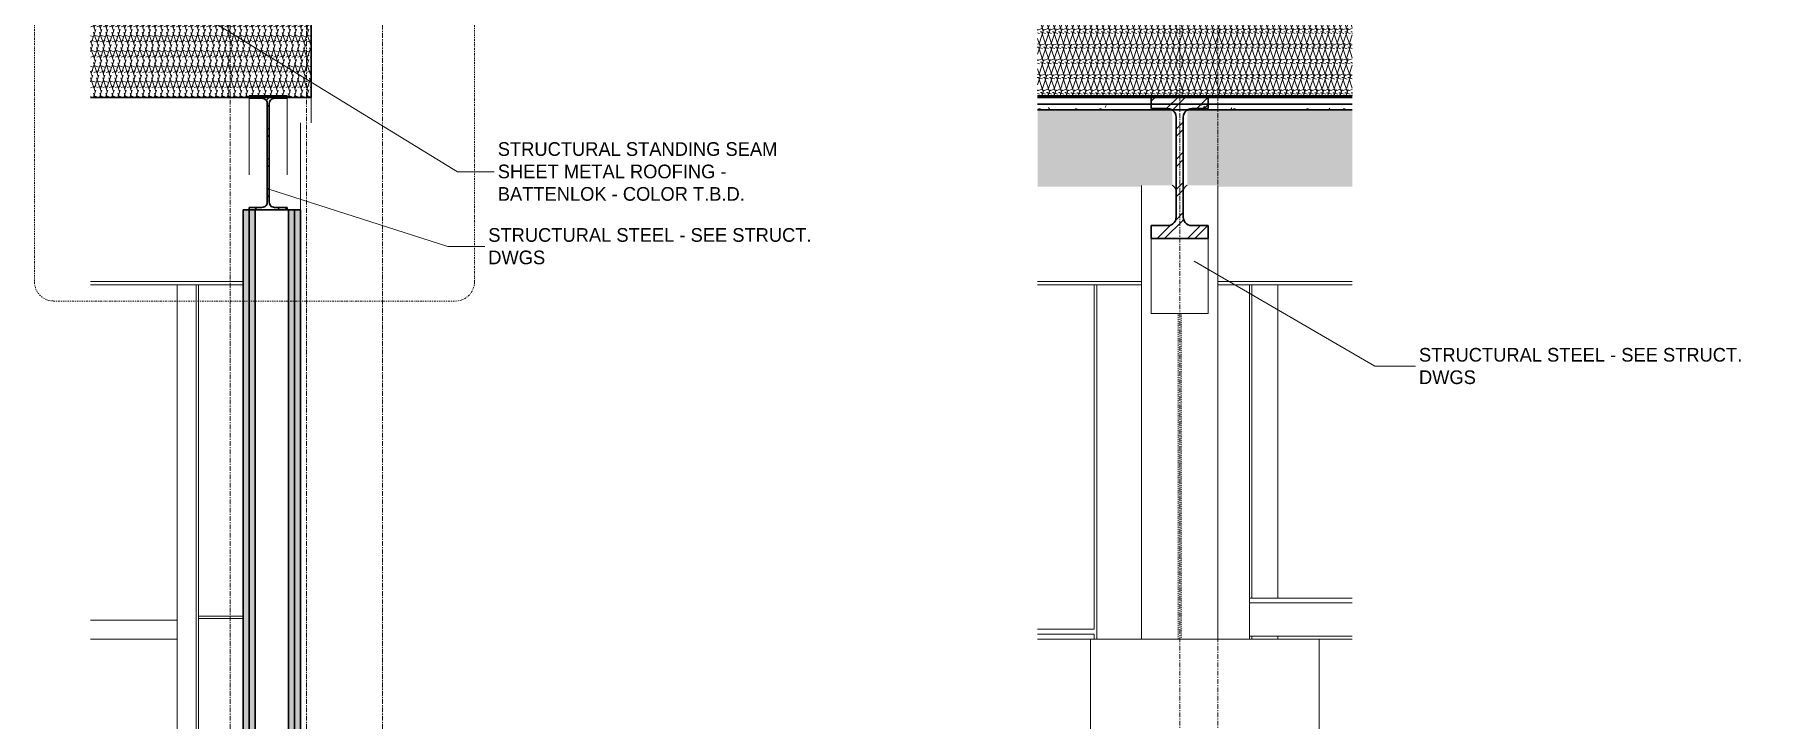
# Model space of a CAD drawing. Header units: inches. Extents: x -22111 to -21580, y -55 to 308.
# Drawn here: x -21871.1 to -21689.9, y 87.5 to 159.5 of the extents above; entities that cross this region are included whole.
import ezdxf

# ---------------------------------------------------------------- set-up
doc = ezdxf.new("R2010")
doc.units = ezdxf.units.IN
doc.header["$MEASUREMENT"] = 0
for name, pattern in [('Dash Dot 3_16_', [0.3125, 0.1875, -0.0625, 0, -0.0625]), ('Grid Line 1_2_', [0.875, 0.5, -0.125, 0.125, -0.125]), ('Hidden 1_8_', [0.1875, 0.125, -0.0625])]:
    doc.linetypes.add(name, pattern=pattern)
for name, color, linetype, lineweight in [('A-ANNO-IDEN', 131, 'Continuous', 9), ('A-ANNO-SYMB', 150, 'Continuous', 9), ('A-CLNG', 13, 'Continuous', 30), ('A-CLNG-PATT', 13, 'Continuous', 70), ('A-FLOR', 192, 'Continuous', 30), ('A-GLAZ-CWMG', 51, 'Continuous', 30), ('A-WALL', 113, 'Continuous', 30), ('A-WALL-PATT', 111, 'Continuous', 70), ('I-FURN', 30, 'Continuous', 30), ('I-WALL', 2, 'Continuous', 30), ('S-BEAM', 12, 'Continuous', 30), ('S-COLS', 52, 'Continuous', 30), ('S-GRID', 1, 'Continuous', 9)]:
    doc.layers.add(name, color=color, linetype=linetype, lineweight=lineweight)
doc.styles.add('Century Gothic', font='GOTHIC.TTF', dxfattribs={"height": 1.437112})
pattern_1 = [(0, (-27048.151, 67.247), (5.12, 1.28), [0.211, -3.629, 0.211, -3.629, -20.48]), (0, (-27048.151, 67.247), (5.12, 1.28), [-7.68, 0.211, -7.469, 0.211, -3.629, -8.96]), (0, (-27048.151, 67.247), (5.12, 1.28), [-19.2, 0.211, -2.349, 0.211, -6.189]), (120, (-27046.231, 67.887), (-3.66851252, 3.79405007), [0.211, -3.629, 0.211, -3.629, -20.48]), (120, (-27046.231, 67.887), (-3.66851252, 3.79405007), [-7.68, 0.211, -7.469, 0.211, -3.629, -8.96]), (120, (-27046.231, 67.887), (-3.66851252, 3.79405007), [-19.2, 0.211, -2.349, 0.211, -6.189]), (240, (-27045.591, 70.447), (-1.45148748, -5.07405007), [0.211, -3.629, 0.211, -3.629, -20.48]), (240, (-27045.591, 70.447), (-1.45148748, -5.07405007), [-7.68, 0.211, -7.469, 0.211, -3.629, -8.96]), (240, (-27045.591, 70.447), (-1.45148748, -5.07405007), [-19.2, 0.211, -2.349, 0.211, -6.189])]

# ---------------------------------------------------------------- blocks, each defined once
blk = doc.blocks.new('W-Wide Flange - W12X19-1732174-Wall Section - One Story - Parapet _ GL E-3')
at = {"layer": 'S-BEAM', "color": 43, "lineweight": 18}
for p, q in [((-22822.07, 133.58), (-22806.02, 133.58)), ((-22822.07, 133.23), (-22806.02, 133.23))]:
    blk.add_line(p, q, dxfattribs=at)
blk = doc.blocks.new('W-Wide Flange - W12X16-1341241-Wall Section - One Story - Parapet _ GL E-3')
at = {"layer": 'S-BEAM', "lineweight": 9}
h = blk.add_hatch(dxfattribs=at)
h.set_pattern_fill('FP_10', color=8, style=0, pattern_type=2)
h.set_pattern_definition([(45, (-27048.151, 67.247), (-1.5839192, 1.5839192), []), (45, (-27048.151, 69.647), (-1.5839192, 1.5839192), [])])
h.paths.add_polyline_path([(-22805.39, 141.1), (-22801.4, 141.1), (-22801.4, 141.36), (-22802.73, 141.36), (-22802.85, 141.38), (-22802.97, 141.42), (-22803.07, 141.48), (-22803.16, 141.57), (-22803.23, 141.67), (-22803.27, 141.79), (-22803.28, 141.91), (-22803.28, 152.3), (-22803.27, 152.42), (-22803.23, 152.53), (-22803.16, 152.64), (-22803.07, 152.72), (-22802.97, 152.79), (-22802.85, 152.83), (-22802.73, 152.84), (-22801.4, 152.84), (-22801.4, 153.11), (-22805.39, 153.11), (-22805.39, 152.84), (-22804.05, 152.84), (-22803.93, 152.83), (-22803.81, 152.79), (-22803.71, 152.72), (-22803.62, 152.64), (-22803.55, 152.53), (-22803.51, 152.42), (-22803.5, 152.3), (-22803.5, 141.91), (-22803.51, 141.79), (-22803.56, 141.66), (-22803.62, 141.57), (-22803.71, 141.48), (-22803.81, 141.42), (-22803.93, 141.38), (-22804.05, 141.36), (-22805.39, 141.36)], flags=0)
at = {"layer": 'S-BEAM', "color": 7}
for p, q in [((-22801.4, 153.11), (-22805.39, 153.11)), ((-22805.39, 153.11), (-22805.39, 152.84)), ((-22805.39, 152.84), (-22804.05, 152.84)), ((-22803.5, 152.3), (-22803.5, 141.91)), ((-22803.28, 141.91), (-22803.28, 152.3)), ((-22802.73, 152.84), (-22801.4, 152.84)), ((-22801.4, 152.84), (-22801.4, 153.11)), ((-22804.05, 141.36), (-22805.39, 141.36)), ((-22805.39, 141.36), (-22805.39, 141.1)), ((-22801.4, 141.36), (-22802.73, 141.36)), ((-22801.4, 141.1), (-22801.4, 141.36)), ((-22805.39, 141.1), (-22801.4, 141.1))]:
    blk.add_line(p, q, dxfattribs=at)
at = {"layer": 'S-BEAM', "color": 43, "lineweight": 18}
for p, q in [((-22805.39, 144.78), (-22805.39, 152.84)), ((-22801.4, 144.78), (-22801.4, 152.84))]:
    blk.add_line(p, q, dxfattribs=at)
at = {"layer": 'S-BEAM', "color": 7, "flags": 128}
for points in [[(-22804.05, 152.84), (-22803.93, 152.83), (-22803.81, 152.79), (-22803.71, 152.72), (-22803.62, 152.64), (-22803.55, 152.53), (-22803.51, 152.42), (-22803.5, 152.3)], [(-22803.28, 152.3), (-22803.27, 152.42), (-22803.23, 152.53), (-22803.16, 152.64), (-22803.07, 152.72), (-22802.97, 152.79), (-22802.85, 152.83), (-22802.73, 152.84)], [(-22803.5, 141.91), (-22803.51, 141.79), (-22803.55, 141.67), (-22803.62, 141.57), (-22803.71, 141.48), (-22803.81, 141.42), (-22803.93, 141.38), (-22804.05, 141.36)], [(-22802.73, 141.36), (-22802.85, 141.38), (-22802.97, 141.42), (-22803.07, 141.48), (-22803.16, 141.57), (-22803.23, 141.67), (-22803.27, 141.79), (-22803.28, 141.91)]]:
    blk.add_lwpolyline(points, dxfattribs=at)
blk = doc.blocks.new('Rectangular Mullion - Exterior 2_ x 4_5_-1142379-Wall Section - One Story - Parapet _ GL E-3')
at = {"layer": 'A-GLAZ-CWMG', "color": 43, "lineweight": 18}
for p, q in [((-22812.95, 97), (-22812.95, 2)), ((-22810.95, 2), (-22810.95, 97)), ((-22810.95, 2), (-22812.95, 2))]:
    blk.add_line(p, q, dxfattribs=at)
blk = doc.blocks.new('Rectangular Mullion - Exterior 2_ x 4_5_-1142380-Wall Section - One Story - Parapet _ GL E-3')
at = {"layer": 'A-GLAZ-CWMG', "color": 43, "lineweight": 18}
for p, q in [((-22812.95, 133.23), (-22812.95, 97)), ((-22810.95, 97), (-22810.95, 133.23))]:
    blk.add_line(p, q, dxfattribs=at)
blk = doc.blocks.new('Rectangular Mullion - Exterior 2_ x 4_5_-1769662-Wall Section - One Story - Parapet _ GL E-3')
at = {"layer": 'A-GLAZ-CWMG', "color": 43, "lineweight": 18}
for p, q in [((-22812.95, 98), (-22822.07, 98)), ((-22812.95, 98), (-22812.95, 96)), ((-22822.07, 96), (-22812.95, 96))]:
    blk.add_line(p, q, dxfattribs=at)
blk = doc.blocks.new('Furniture 5 - Furniture 1-2367-Wall Section - One Story - Parapet - Exposed Structure _2_')
at = {"layer": 'I-FURN', "color": 43, "lineweight": 18}
for p, q in [((-25674.27, 16), (-25673.28, 16)), ((-25674.27, 16), (-25674.27, 15)), ((-25673.28, 15), (-25674.27, 15))]:
    blk.add_line(p, q, dxfattribs=at)
blk = doc.blocks.new('Locker Rooms and Restrooms_rvt-3-Wall Section - One Story - Parapet - Exposed Structure _2_')
at = {"layer": 'A-WALL-PATT', "lineweight": 9}
h = blk.add_hatch(dxfattribs=at)
h.set_pattern_fill('FP_22', color=8, style=0, pattern_type=2)
h.set_pattern_definition([(0, (-29596.198, 12), (-48, 24), [48, 0, 0, 0]), (90, (-29572.2, 0), (-48, 3e-15), [12, -12]), (90, (-29584.2, 12), (-48, 3e-15), [12, -12]), (90, (-29560.2, 12), (-48, 3e-15), [12, -12]), (0, (-29596.198, 24), (-48, 24), [48, 0, 0, 0]), (90, (-29548.2, 0), (-48, 3e-15), [12, -12])])
h.paths.add_polyline_path([(-25673.28, 0.25), (-25673.28, 15), (-25674.27, 15), (-25674.27, 16), (-25673.28, 16), (-25673.28, 96), (-25706.32, 96), (-25706.32, 0.25), (-25674.27, 0.25)], flags=0)
at = {"layer": 'A-FLOR', "color": 7}
for p, q in [((-25673.28, 0.25), (-25706.32, 0.25)), ((-25706.32, 0), (-25673.28, 0))]:
    blk.add_line(p, q, dxfattribs=at)
at = {"layer": 'I-WALL', "color": 43, "lineweight": 18}
blk.add_line((-25673.28, 96), (-25706.32, 96), dxfattribs=at)
at = {"color": 43, "lineweight": 18}
blk.add_blockref('Furniture 5 - Furniture 1-2367-Wall Section - One Story - Parapet - Exposed Structure _2_', (0, 0), dxfattribs=at)
blk = doc.blocks.new('W-Wide Flange-Column - B2_F-1401326-Wall Section - One Story - Parapet - Exposed Structure _2_')
at = {"layer": 'S-COLS', "color": 43, "lineweight": 18}
for p, q in [((-25695.39, 143.68), (-25695.39, 96)), ((-25687.39, 143.68), (-25687.39, 96))]:
    blk.add_line(p, q, dxfattribs=at)
at = {"layer": 'S-COLS', "color": 43, "linetype": 'Hidden 1_8_', "lineweight": 18}
for p, q in [((-25691.55, 96), (-25691.55, 130.22)), ((-25691.23, 130.22), (-25691.23, 96))]:
    blk.add_line(p, q, dxfattribs=at)
blk = doc.blocks.new('W-Wide Flange - 1_-3_ deep-1401343-Wall Section - One Story - Parapet - Exposed Structure _2_')
at = {"layer": 'S-BEAM', "lineweight": 9}
h = blk.add_hatch(dxfattribs=at)
h.set_pattern_fill('FP_18', color=8, style=0, pattern_type=2)
h.set_pattern_definition([(45, (-30031.883, 67.247), (-1.5839192, 1.5839192), []), (45, (-30031.883, 69.647), (-1.5839192, 1.5839192), [])])
h.paths.add_polyline_path([(-25689.8, 138.1), (-25688.39, 138.1), (-25688.39, 139.46), (-25690.13, 139.46), (-25690.32, 139.48), (-25690.51, 139.55), (-25690.68, 139.65), (-25690.82, 139.79), (-25690.93, 139.96), (-25690.99, 140.15), (-25691.02, 140.35), (-25691.02, 150.86), (-25690.99, 151.07), (-25690.93, 151.24), (-25690.82, 151.41), (-25690.68, 151.55), (-25690.51, 151.66), (-25690.32, 151.73), (-25690.13, 151.75), (-25688.39, 151.75), (-25688.39, 153.11), (-25694.39, 153.11), (-25694.39, 151.75), (-25692.66, 151.75), (-25692.46, 151.73), (-25692.27, 151.66), (-25692.1, 151.55), (-25691.96, 151.41), (-25691.85, 151.24), (-25691.79, 151.06), (-25691.77, 150.86), (-25691.77, 140.35), (-25691.79, 140.15), (-25691.87, 139.94), (-25691.96, 139.79), (-25692.1, 139.65), (-25692.27, 139.55), (-25692.46, 139.48), (-25692.66, 139.46), (-25694.39, 139.46), (-25694.39, 138.1)], flags=0)
at = {"layer": 'S-BEAM', "color": 7}
for p, q in [((-25688.39, 153.11), (-25694.39, 153.11)), ((-25694.39, 153.11), (-25694.39, 151.75)), ((-25688.39, 151.75), (-25688.39, 153.11)), ((-25694.39, 151.75), (-25692.66, 151.75)), ((-25691.77, 150.86), (-25691.77, 140.35)), ((-25691.02, 140.35), (-25691.02, 150.86)), ((-25690.13, 151.75), (-25688.39, 151.75)), ((-25692.66, 139.46), (-25694.39, 139.46)), ((-25694.39, 139.46), (-25694.39, 138.1)), ((-25694.39, 138.1), (-25688.39, 138.1)), ((-25688.39, 139.46), (-25690.13, 139.46)), ((-25688.39, 138.1), (-25688.39, 139.46))]:
    blk.add_line(p, q, dxfattribs=at)
at = {"layer": 'S-BEAM', "color": 43, "lineweight": 18}
for p, q in [((-25694.39, 130.22), (-25694.39, 138.1)), ((-25688.39, 130.22), (-25688.39, 138.1)), ((-25688.39, 130.22), (-25694.39, 130.22))]:
    blk.add_line(p, q, dxfattribs=at)
at = {"layer": 'S-BEAM', "color": 7, "flags": 128}
for points in [[(-25692.66, 151.75), (-25692.46, 151.73), (-25692.27, 151.66), (-25692.1, 151.55), (-25691.96, 151.41), (-25691.85, 151.24), (-25691.79, 151.06), (-25691.77, 150.86)], [(-25691.02, 150.86), (-25690.99, 151.06), (-25690.93, 151.24), (-25690.82, 151.41), (-25690.68, 151.55), (-25690.51, 151.66), (-25690.32, 151.73), (-25690.13, 151.75)], [(-25691.77, 140.35), (-25691.79, 140.15), (-25691.85, 139.96), (-25691.96, 139.79), (-25692.1, 139.65), (-25692.27, 139.55), (-25692.46, 139.48), (-25692.66, 139.46)], [(-25690.13, 139.46), (-25690.32, 139.48), (-25690.51, 139.55), (-25690.68, 139.65), (-25690.82, 139.79), (-25690.93, 139.96), (-25690.99, 140.15), (-25691.02, 140.35)]]:
    blk.add_lwpolyline(points, dxfattribs=at)
at = {"layer": 'S-BEAM', "color": 43, "lineweight": 18}
for centre, major_axis, start_param, end_param in [((-25692.66, 142.96), (-0.89, 0), 3.141593, 4.150359), ((-25690.13, 142.96), (0.89, 0), 2.132826, 3.141593)]:
    blk.add_ellipse(centre, major_axis=major_axis, ratio=0.999133, start_param=start_param, end_param=end_param, dxfattribs=at)
blk = doc.blocks.new('Rectangular Mullion - Profile_Polycarbonate_right-1184085-Wall Section - One Story - Parapet - Exposed Structure _2_')
at = {"layer": 'A-GLAZ-CWMG', "color": 43, "lineweight": 18}
for p, q in [((-25683.83, 133.23), (-25683.83, 100.3)), ((-25681.08, 100.3), (-25681.08, 133.23)), ((-25683.83, 96.32), (-25683.83, 96)), ((-25681.08, 96), (-25681.08, 96.32))]:
    blk.add_line(p, q, dxfattribs=at)
blk = doc.blocks.new('W-Wide Flange - W12X19-1732174-Wall Section - One Story - Parapet - Exposed Structure _2_')
at = {"layer": 'S-BEAM', "color": 43, "lineweight": 18}
for p, q in [((-25706.32, 133.58), (-25695.39, 133.58)), ((-25706.32, 133.23), (-25695.39, 133.23)), ((-25687.39, 133.58), (-25673.28, 133.58)), ((-25687.39, 133.23), (-25673.28, 133.23))]:
    blk.add_line(p, q, dxfattribs=at)
blk = doc.blocks.new('Girt_C - 8_D-1758064-Wall Section - One Story - Parapet - Exposed Structure _2_')
at = {"layer": 'S-BEAM', "color": 43, "lineweight": 18}
for p, q in [((-25673.28, 100.3), (-25684.08, 100.3)), ((-25673.28, 99.82), (-25684.08, 99.82)), ((-25684.08, 96.32), (-25673.28, 96.32))]:
    blk.add_line(p, q, dxfattribs=at)

msp = doc.modelspace()

# ---------------------------------------------------------------- hatches: boundary and pattern name
at = {"layer": 'A-CLNG-PATT', "lineweight": 9}
h = msp.add_hatch(dxfattribs=at)
h.set_pattern_fill('FP_11', color=8, style=0, pattern_type=2)
h.set_pattern_definition([(161.57, (-27048.071, 67.327), (-0.6397287956, 0.000260972), [0, -4.554, 0.506, 0]), (18.43, (-27048.231, 67.327), (-0.6397287956, -0.000260972), [0, -4.554, 0.506, 0]), (108.43, (-27048.071, 67.327), (0.320200546, -1.599823931), [1.518, -3.542]), (71.57, (-27048.231, 67.327), (0.320200546, 1.599823931), [1.518, -3.542])])
h.paths.add_polyline_path([(-21865.2088, 152.92201), (-21842.03305, 152.92201), (-21842.03305, 164.05666), (-21865.2088, 164.05666), (-21865.2088, 153.0827)], flags=0)
h = msp.add_hatch(dxfattribs=at)
h.set_pattern_fill('FP_21', color=8, style=0, pattern_type=2)
h.set_pattern_definition([(161.57, (-30031.803, 67.327), (-0.6397287956, 0.0002609723), [0, -4.554, 0.506, 0]), (18.43, (-30031.963, 67.327), (-0.6397287956, -0.0002609723), [0, -4.554, 0.506, 0]), (108.43, (-30031.803, 67.327), (0.320200546, -1.599823931), [1.518, -3.542]), (71.57, (-30031.963, 67.327), (0.320200546, 1.599823931), [1.518, -3.542])])
h.paths.add_polyline_path([(-21757.47153, 152.92201), (-21732.68853, 152.92201), (-21732.68853, 164.05666), (-21765.73253, 164.05666), (-21765.73253, 152.92201)], flags=0)
h = msp.add_hatch(dxfattribs=at)
h.set_pattern_fill('FP_26', color=8, style=0, pattern_type=2)
h.set_pattern_definition([(0, (-30031.883, 67.247), (5.12, 1.28), [0.211, -3.629, 0.211, -3.629, -20.48]), (0, (-30031.883, 67.247), (5.12, 1.28), [-7.68, 0.211, -7.469, 0.211, -3.629, -8.96]), (0, (-30031.883, 67.247), (5.12, 1.28), [-19.2, 0.211, -2.349, 0.211, -6.189]), (120, (-30029.963, 67.887), (-3.66851252, 3.79405007), [0.211, -3.629, 0.211, -3.629, -20.48]), (120, (-30029.963, 67.887), (-3.66851252, 3.79405007), [-7.68, 0.211, -7.469, 0.211, -3.629, -8.96]), (120, (-30029.963, 67.887), (-3.66851252, 3.79405007), [-19.2, 0.211, -2.349, 0.211, -6.189]), (240, (-30029.323, 70.447), (-1.45148748, -5.07405007), [0.211, -3.629, 0.211, -3.629, -20.48]), (240, (-30029.323, 70.447), (-1.45148748, -5.07405007), [-7.68, 0.211, -7.469, 0.211, -3.629, -8.96]), (240, (-30029.323, 70.447), (-1.45148748, -5.07405007), [-19.2, 0.211, -2.349, 0.211, -6.189])])
h.paths.add_polyline_path([(-21732.68853, 151.60832), (-21732.68853, 152.23386), (-21765.73253, 152.23386), (-21765.73253, 151.60832), (-21749.21053, 151.60832)], flags=0)
at = {"layer": 'A-CLNG-PATT', "lineweight": 18}
h = msp.add_hatch(dxfattribs=at)
h.set_pattern_fill('FP_27', color=43, style=0, pattern_type=2)
h.set_pattern_definition([(0, (-30031.883, 151.462), (5.12, 0.053), [0.211, -3.629, 0.211, -3.629, -20.48]), (0, (-30031.883, 151.462), (5.12, 0.053), [-7.68, 0.211, -7.469, 0.211, -3.629, -8.96]), (0, (-30031.883, 151.462), (5.12, 0.053), [-19.2, 0.211, -2.349, 0.211, -6.189]), (175.876, (-30029.963, 151.489), (-3.6681204562, 0.1582034102), [0.106, -1.819, 0.106, -1.819, -10.267]), (175.876, (-30029.963, 151.489), (-3.6681204562, 0.1582034102), [-3.85, 0.106, -3.744, 0.106, -1.819, -4.492]), (175.876, (-30029.963, 151.489), (-3.6681204562, 0.1582034102), [-9.625, 0.106, -1.177, 0.106, -3.102]), (184.124, (-30029.323, 151.595), (-1.4515889064, -0.2109375427), [0.106, -1.819, 0.106, -1.819, -10.267]), (184.124, (-30029.323, 151.595), (-1.4515889064, -0.2109375427), [-3.85, 0.106, -3.744, 0.106, -1.819, -4.492]), (184.124, (-30029.323, 151.595), (-1.4515889064, -0.2109375427), [-9.625, 0.106, -1.177, 0.106, -3.102])])
h.paths.add_polyline_path([(-21765.73253, 143.54353), (-21754.80078, 143.54353), (-21754.80078, 143.68446), (-21751.56317, 143.68446), (-21751.59372, 143.70788), (-21751.59065, 146.16977), (-21751.59708, 151.60832), (-21765.73253, 151.60832), (-21765.73253, 143.71986)], flags=0)
h.paths.add_polyline_path([(-21732.68853, 143.54353), (-21732.68853, 151.60832), (-21750.00447, 151.60832), (-21750.00783, 143.70788), (-21750.03838, 143.68446), (-21746.80078, 143.68446), (-21746.80078, 143.54353)], flags=0)
at = {"layer": 'A-WALL-PATT', "lineweight": 9}
h = msp.add_hatch(dxfattribs=at)
h.set_pattern_fill('FP_7', color=8, style=0, pattern_type=2)
h.set_pattern_definition([(90, (-23560.5, 677.25), (-193, -193), [48, -145]), (180, (-23560.5, 677.25), (-2e-14, -193), [96, -97]), (270, (-23656.5, 725.25), (-193, -193), [48, -145]), (180, (-23560.5, 725.25), (-2e-14, -193), [96, -97]), (270, (-23657, 725.25), (-193, -193), [48, -145]), (180, (-23657, 725.25), (-2e-14, -193), [96, -97]), (90, (-23753, 677.25), (-193, -193), [48, -145]), (180, (-23657, 677.25), (-2e-14, -193), [96, -97]), (90, (-23608.25, 725.5), (-193, -193), [48, -145]), (180, (-23560.12, 725.5), (-2e-14, -193), [48.125, -144.875]), (180, (-23560.12, 773.5), (-2e-14, -193), [48.125, -144.875]), (90, (-23704.75, 725.5), (-193, -193), [48, -145]), (180, (-23608.75, 725.5), (-2e-14, -193), [96, -97]), (270, (-23608.75, 773.5), (-193, -193), [48, -145]), (180, (-23608.75, 773.5), (-2e-14, -193), [96, -97]), (180, (-23705.25, 725.5), (-2e-14, -193), [48, -145]), (270, (-23705.25, 773.5), (-193, -193), [48, -145]), (180, (-23705.25, 773.5), (-2e-14, -193), [48, -145]), (90, (-23560.5, 773.75), (-193, -193), [48, -145]), (180, (-23560.5, 773.75), (-2e-14, -193), [96, -97]), (270, (-23656.5, 821.75), (-193, -193), [48, -145]), (180, (-23560.5, 821.75), (-2e-14, -193), [96, -97]), (270, (-23657, 821.75), (-193, -193), [48, -145]), (180, (-23657, 821.75), (-2e-14, -193), [96, -97]), (90, (-23753, 773.75), (-193, -193), [48, -145]), (180, (-23657, 773.75), (-2e-14, -193), [96, -97]), (90, (-23608.25, 822), (-193, -193), [48, -145]), (180, (-23560.12, 822), (-2e-14, -193), [48.125, -144.875]), (180, (-23560.12, 870), (-2e-14, -193), [48.125, -144.875]), (90, (-23704.75, 822), (-193, -193), [48, -145]), (180, (-23608.75, 822), (-2e-14, -193), [96, -97]), (270, (-23608.75, 870), (-193, -193), [48, -145]), (180, (-23608.75, 870), (-2e-14, -193), [96, -97]), (180, (-23705.25, 822), (-2e-14, -193), [48, -145]), (270, (-23705.25, 870), (-193, -193), [48, -145]), (180, (-23705.25, 870), (-2e-14, -193), [48, -145])])
h.paths.add_polyline_path([(-21850.15805, 0), (-21850.15805, 87), (-21849.15805, 87), (-21849.15805, 133.22708), (-21853.84555, 133.22708), (-21853.84555, 0)], flags=0)
h.paths.add_polyline_path([(-21828.2048, 185.52017), (-21828.2048, 185.65038), (-21841.78305, 186.21614), (-21841.78305, 186.08593)], flags=0)
h = msp.add_hatch(dxfattribs=at)
h.set_pattern_fill('FP_9', color=8, style=0, pattern_type=2)
h.set_pattern_definition(pattern_1)
h.paths.add_polyline_path([(-21849.15805, 0), (-21848.53305, 0), (-21848.53305, 141.09921), (-21849.15805, 141.09921), (-21849.15805, 112.12603)], flags=0)
h = msp.add_hatch(dxfattribs=at)
h.set_pattern_fill('FP_9', color=8, style=0, pattern_type=2)
h.set_pattern_definition(pattern_1)
h.paths.add_polyline_path([(-21848.53305, 0), (-21847.90805, 0), (-21847.90805, 141.09921), (-21848.53305, 141.09921), (-21848.53305, 112.12603)], flags=0)
h = msp.add_hatch(dxfattribs=at)
h.set_pattern_fill('FP_9', color=8, style=0, pattern_type=2)
h.set_pattern_definition(pattern_1)
h.paths.add_polyline_path([(-21844.40805, 0), (-21843.78305, 0), (-21843.78305, 141.09921), (-21844.40805, 141.09921), (-21844.40805, 112.12603)], flags=0)
h = msp.add_hatch(dxfattribs=at)
h.set_pattern_fill('FP_9', color=8, style=0, pattern_type=2)
h.set_pattern_definition(pattern_1)
h.paths.add_polyline_path([(-21843.15805, 0), (-21843.15805, 141.09921), (-21843.78305, 141.09921), (-21843.78305, 0)], flags=0)
h = msp.add_hatch(dxfattribs=at)
h.set_pattern_fill('FP_20', color=8, style=0, pattern_type=2)
h.set_pattern_definition([(0, (-29624.42, 0.38), (-193, 193), [48, -145]), (90, (-29624.42, 0.38), (-193, 1e-14), [96, -97]), (180, (-29576.42, 96.38), (-193, 193), [48, -145]), (90, (-29576.42, 0.38), (-193, 1e-14), [96, -97]), (180, (-29576.42, 96.88), (-193, 193), [48, -145]), (90, (-29576.42, 96.88), (-193, 1e-14), [96, -97]), (0, (-29624.42, 192.88), (-193, 193), [48, -145]), (90, (-29624.42, 96.88), (-193, 1e-14), [96, -97]), (0, (-29576.17, 48.12), (-193, 193), [48, -145]), (90, (-29576.17, 0), (-193, 1e-14), [48.125, -144.875]), (90, (-29528.17, 0), (-193, 1e-14), [48.125, -144.875]), (0, (-29576.17, 144.62), (-193, 193), [48, -145]), (90, (-29576.17, 48.62), (-193, 1e-14), [96, -97]), (180, (-29528.17, 48.62), (-193, 193), [48, -145]), (90, (-29528.17, 48.62), (-193, 1e-14), [96, -97]), (90, (-29576.17, 145.12), (-193, 1e-14), [48, -145]), (180, (-29528.17, 145.12), (-193, 193), [48, -145]), (90, (-29528.17, 145.12), (-193, 1e-14), [48, -145]), (0, (-29527.92, 0.38), (-193, 193), [48, -145]), (90, (-29527.92, 0.38), (-193, 1e-14), [96, -97]), (180, (-29479.92, 96.38), (-193, 193), [48, -145]), (90, (-29479.92, 0.38), (-193, 1e-14), [96, -97]), (180, (-29479.92, 96.88), (-193, 193), [48, -145]), (90, (-29479.92, 96.88), (-193, 1e-14), [96, -97]), (0, (-29527.92, 192.88), (-193, 193), [48, -145]), (90, (-29527.92, 96.88), (-193, 1e-14), [96, -97]), (0, (-29479.67, 48.12), (-193, 193), [48, -145]), (90, (-29479.67, 0), (-193, 1e-14), [48.125, -144.875]), (90, (-29431.67, 0), (-193, 1e-14), [48.125, -144.875]), (0, (-29479.67, 144.62), (-193, 193), [48, -145]), (90, (-29479.67, 48.62), (-193, 1e-14), [96, -97]), (180, (-29431.67, 48.62), (-193, 193), [48, -145]), (90, (-29431.67, 48.62), (-193, 1e-14), [96, -97]), (90, (-29479.67, 145.12), (-193, 1e-14), [48, -145]), (180, (-29431.67, 145.12), (-193, 193), [48, -145]), (90, (-29431.67, 145.12), (-193, 1e-14), [48, -145])])
h.paths.add_polyline_path([(-21754.80078, 96), (-21754.80078, 133.22708), (-21765.73253, 133.22708), (-21765.73253, 96)], flags=0)
h.paths.add_polyline_path([(-21746.80078, 96), (-21743.48828, 96), (-21743.48828, 133.22708), (-21746.80078, 133.22708), (-21746.80078, 104.52136)], flags=0)

# ---------------------------------------------------------------- linework, layer by layer
at = {"layer": 'A-ANNO-IDEN', "color": 153}
for p, q in [((-21860.06566, 165.62987), (-21826.66971, 145.09489)), ((-21826.66971, 145.09489), (-21822.42582, 145.09489)), ((-21846.57203, 143.31504), (-21827.66971, 137.27579)), ((-21827.66971, 137.27579), (-21823.42582, 137.27579)), ((-21749.27867, 135.72718), (-21730.31692, 124.68312)), ((-21730.31692, 124.68312), (-21725.67423, 124.68312))]:
    msp.add_line(p, q, dxfattribs=at)
at = {"layer": 'A-ANNO-SYMB', "linetype": 'Dash Dot 3_16_'}
for p, q in [((-21871.08514, 249.33018), (-21871.08514, 133.53041)), ((-21824.87625, 133.53041), (-21824.87625, 249.33018)), ((-21869.08514, 131.53041), (-21826.87625, 131.53041))]:
    msp.add_line(p, q, dxfattribs=at)
for centre, start, end in [((-21869.08514, 133.53041), 180, 270), ((-21826.87625, 133.53041), 270, 0)]:
    msp.add_arc(centre, 2, start, end, dxfattribs=at)
at = {"layer": 'A-CLNG', "color": 7}
for p, q in [((-21842.03305, 152.92201), (-21842.03305, 163.07199)), ((-21865.2088, 152.92201), (-21842.03305, 152.92201)), ((-21732.68853, 153.10962), (-21765.73253, 153.10962)), ((-21765.73253, 152.92201), (-21732.68853, 152.92201)), ((-21732.68853, 152.23386), (-21765.73253, 152.23386)), ((-21765.73253, 151.60832), (-21732.68853, 151.60832))]:
    msp.add_line(p, q, dxfattribs=at)
at = {"layer": 'A-CLNG', "color": 43, "lineweight": 18}
msp.add_line((-21842.03305, 150.26639), (-21842.03305, 152.92201), dxfattribs=at)
at = {"layer": 'A-WALL', "color": 7}
for p, q in [((-21848.53305, 141.09921), (-21848.53305, 0)), ((-21847.90805, 141.09921), (-21847.90805, 0)), ((-21844.40805, 141.09921), (-21844.40805, 0)), ((-21843.78305, 141.09921), (-21843.78305, 0))]:
    msp.add_line(p, q, dxfattribs=at)
at = {"layer": 'A-WALL', "color": 43, "lineweight": 18}
for p, q in [((-21853.84555, 133.22708), (-21853.84555, 0)), ((-21743.48828, 96), (-21743.48828, 133.22708))]:
    msp.add_line(p, q, dxfattribs=at)
at = {"layer": 'I-WALL', "color": 43, "lineweight": 18}
msp.add_line((-21843.15805, 150.26639), (-21843.15805, 141.09921), dxfattribs=at)
at = {"layer": 'I-WALL', "color": 7}
for p, q in [((-21843.15805, 141.09921), (-21849.15805, 141.09921)), ((-21849.15805, 141.09921), (-21849.15805, 0)), ((-21843.15805, 0), (-21843.15805, 141.09921))]:
    msp.add_line(p, q, dxfattribs=at)
at = {"layer": 'S-GRID', "linetype": 'Grid Line 1_2_'}
for p, q in [((-21850.53305, -52.57548), (-21850.53305, 299.953)), ((-21842.53305, -52.57548), (-21842.53305, 294.75765)), ((-21842.53305, -52.57548), (-21842.53305, 285.15412)), ((-21834.53305, -52.57548), (-21834.53305, 279.80134)), ((-21750.80078, -54.83529), (-21750.80078, 277.43968)), ((-21750.80078, -54.83529), (-21750.80078, 277.43968)), ((-21746.80078, -54.83529), (-21746.80078, 277.43968))]:
    msp.add_line(p, q, dxfattribs=at)

# ---------------------------------------------------------------- block references
at = {"color": 250, "lineweight": 5}
msp.add_blockref('Locker Rooms and Restrooms_rvt-3-Wall Section - One Story - Parapet - Exposed Structure _2_', (3940.58945, 0), dxfattribs=at)
at = {"layer": 'A-GLAZ-CWMG', "color": 43, "lineweight": 18}
for name, p in [('Rectangular Mullion - Exterior 2_ x 4_5_-1142380-Wall Section - One Story - Parapet _ GL E-3', (956.85718, 0)), ('Rectangular Mullion - Profile_Polycarbonate_right-1184085-Wall Section - One Story - Parapet - Exposed Structure _2_', (3940.58945, 0)), ('Rectangular Mullion - Exterior 2_ x 4_5_-1769662-Wall Section - One Story - Parapet _ GL E-3', (956.85718, 0)), ('Rectangular Mullion - Exterior 2_ x 4_5_-1142379-Wall Section - One Story - Parapet _ GL E-3', (956.85718, 0))]:
    msp.add_blockref(name, p, dxfattribs=at)
at = {"layer": 'S-BEAM', "color": 43, "lineweight": 18}
for name, p in [('W-Wide Flange - W12X16-1341241-Wall Section - One Story - Parapet _ GL E-3', (956.85718, 0)), ('W-Wide Flange - 1_-3_ deep-1401343-Wall Section - One Story - Parapet - Exposed Structure _2_', (3940.58945, 0)), ('W-Wide Flange - W12X19-1732174-Wall Section - One Story - Parapet _ GL E-3', (956.85718, 0)), ('W-Wide Flange - W12X19-1732174-Wall Section - One Story - Parapet - Exposed Structure _2_', (3940.58945, 0)), ('Girt_C - 8_D-1758064-Wall Section - One Story - Parapet - Exposed Structure _2_', (3940.58945, 0))]:
    msp.add_blockref(name, p, dxfattribs=at)
at = {"layer": 'S-COLS', "color": 43, "lineweight": 18}
msp.add_blockref('W-Wide Flange-Column - B2_F-1401326-Wall Section - One Story - Parapet - Exposed Structure _2_', (3940.58945, 0), dxfattribs=at)

# ---------------------------------------------------------------- next in the draw order: texts
at = {"layer": 'A-ANNO-IDEN', "char_height": 1.4371118, "attachment_point": 1, "line_spacing_factor": 0.984117, "style": 'Century Gothic', "bg_fill": 3, "box_fill_scale": 1.25, "bg_fill_color": 0, "bg_fill_transparency": 0}
for s, insert, width in [('STRUCTURAL STANDING SEAM\\PSHEET METAL ROOFING -\\PBATTENLOK - COLOR T.B.D.', (-21822.42582, 148.22247), 33.354), ('STRUCTURAL STEEL - SEE STRUCT.\\PDWGS', (-21823.42582, 139.18909), 35.406), ('STRUCTURAL STEEL - SEE STRUCT.\\PDWGS', (-21725.67423, 126.59642), 35.406)]:
    msp.add_mtext(s, dxfattribs=dict(at, insert=insert, width=width))

doc.saveas('drawing.dxf')
